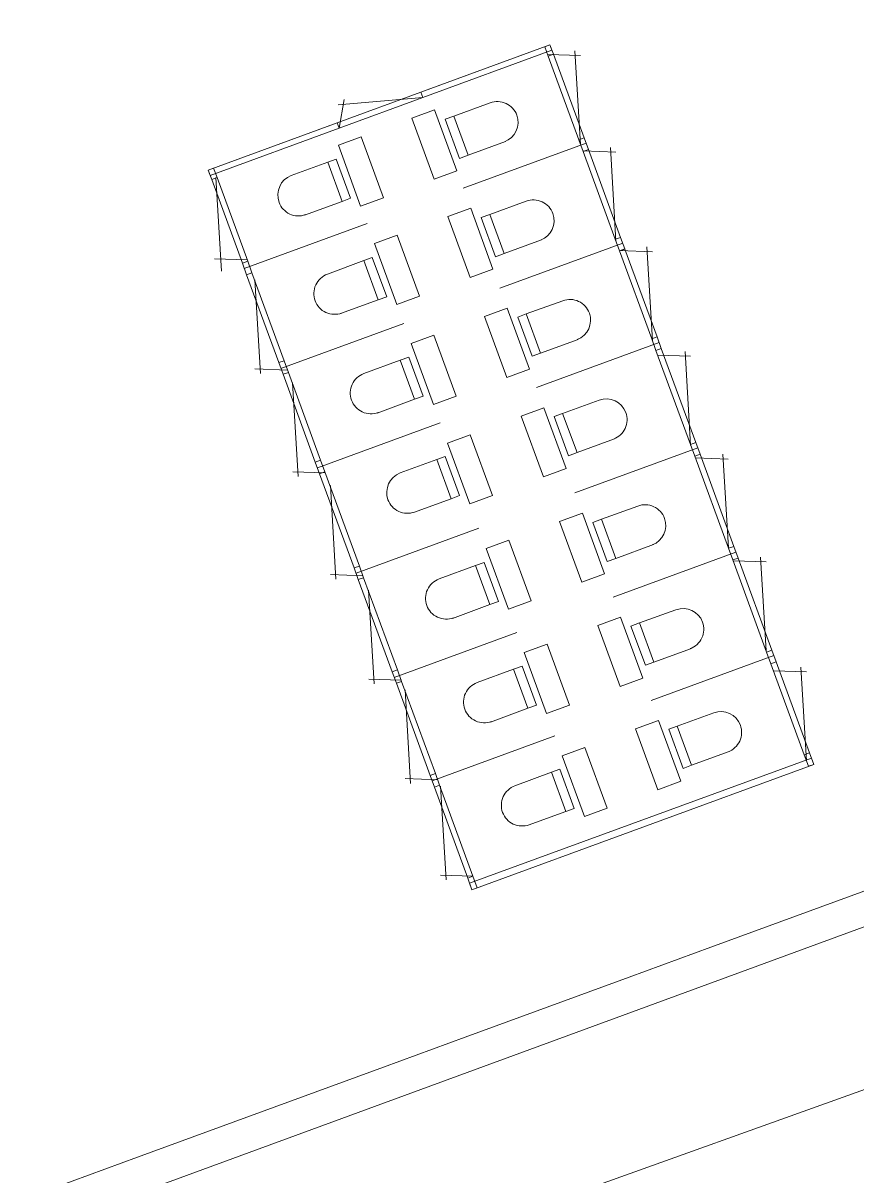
# Model space of a CAD drawing. Header units: millimetres. Extents: x 111563 to 112628, y 522776 to 523529.
# Drawn here: x 112029.49 to 112035.98, y 523010.37 to 523019.32 of the extents above; entities that cross this region are included whole.
import ezdxf

# ---------------------------------------------------------------- set-up
doc = ezdxf.new("R2010")
doc.units = ezdxf.units.MM
for name, color, linetype, lineweight, true_color in [('FIELD S - hull', 18, 'Continuous', 0, 0x000000), ('FIELD T3 - hull', 18, 'Continuous', 0, 0x000000), ('KOP -ACHTERGROND', 47, 'Continuous', 0, 0x7f6f3f), ('W00 kant water', 5, 'Continuous', 0, 0x0000ff)]:
    doc.layers.add(name, color=color, linetype=linetype, lineweight=lineweight, true_color=true_color)
doc.layers.add('toilet', color=18, linetype='Continuous', true_color=0x000000)

msp = doc.modelspace()

# ---------------------------------------------------------------- hatches: boundary and pattern name
at = {"layer": 'FIELD S - hull'}
h = msp.add_hatch(dxfattribs=at)
h.set_pattern_fill('AR-B816', color=256, scale=1000, style=0)
edge = h.paths.add_edge_path(flags=0)
edge.add_arc((115685.35788, 513062.433), 10588.40563, 109.631048076, 110.631048076)
edge.add_arc((112218.10981, 522872.00564), 281.82131, 159.26339, 160.26339)
edge.add_arc((118056.83554, 523127.33421), 6106.09223, 181.502999634, 182.502999634)
edge.add_arc((110274.30302, 527718.61621), 5140.97771, 289.10054224, 290.10054224)
edge.add_arc((110976.83465, 525784.20987), 3082.96021, 290.19446078, 291.19446078)
edge.add_arc((111347.00334, 525201.86926), 2409.94255, 287.99286036, 288.99286036)
edge.add_arc((111721.02084, 524878.38297), 1997.84256, 281.85122302, 282.85122302)
edge.add_arc((111851.68045, 524378.67903), 1481.68345, 282.22312468, 283.22312468)
edge.add_arc((107644.92175, 521992.16397), 4642.69354, 11.7332323, 12.7332323)
edge.add_arc((111009.21803, 520425.35162), 2839.73858, 65.79680074, 66.79680074)
at = {"layer": 'FIELD T3 - hull'}
h = msp.add_hatch(dxfattribs=at)
h.set_pattern_fill('AR-B816', color=256, scale=1000, style=0)
edge = h.paths.add_edge_path(flags=0)
edge.add_arc((116316.38065, 523151.6835), 4367.2852, 181.23118952, 182.23118952)
edge.add_arc((108615.24184, 532337.45818), 9933.1604, 289.631048076, 290.631048076)
edge.add_arc((111627.38956, 521662.12474), 1462.91803, 70.52252842, 71.52252842)
edge.add_arc((111810.9448, 522339.86306), 763.03023, 68.4646126, 69.4646126)
edge.add_arc((111784.65455, 522382.35677), 733.52469, 66.37574329, 67.37574329)
edge.add_arc((111730.83549, 522521.60387), 634.15722, 58.00599613, 59.00599613)
edge.add_arc((111387.02477, 522315.36821), 1005.81686, 48.20310621, 49.20310621)
edge.add_arc((111609.14145, 522641.79212), 615.23495, 44.9964839, 45.9964839)
edge.add_arc((111894.98283, 522922.8557), 214.74152, 48.7588858, 49.7588858)
edge.add_arc((111990.49679, 522993.58284), 102.72239, 65.1243139, 66.1243139)
edge.add_arc((112037.21932, 522967.50681), 120.11828, 92.4550169, 93.4550169)
edge.add_arc((113683.75538, 518496.14399), 4880.02721, 109.80904363, 110.80904363)
at = {"layer": 'W00 kant water'}
h = msp.add_hatch(dxfattribs=at)
h.set_pattern_fill('AR-B816', color=256, scale=1000, style=0)
h.paths.add_polyline_path([(111956.14165, 522867.27432), (111956.45949, 522862.64294), (111956.91354, 522861.41699), (111958.1395, 522860.96293), (111963.17952, 522862.82457), (111967.76549, 522864.64079), (111973.298, 522866.726), (112000, 522876.645), (112006.328, 522879.071), (112021.748, 522884.199), (112104.237, 522914.487), (112114.113, 522917.876), (112132.575, 522923.509), (112160.483, 522929.395), (112168.768, 522931.407), (112189, 522935.245), (112190.382, 522935.797), (112190.814, 522936.727), (112190.766, 522938.298), (112179.238, 522989.266), (112176.576, 523000), (112175.429, 523004.627), (112173.532, 523015.278), (112173.024, 523016.3), (112167.045, 523018.551), (112146.74, 523027.623), (112132.309, 523034.447), (112128, 523036), (112126.35719, 523036.15808), (112124.75055, 523035.74612), (111954.71306, 522972.34379), (111953.52396, 522972.4668), (111952, 522973), (111950.53072, 522974.27095), (111950, 522976), (111950, 522978), (111950.65373, 522979.56038), (111952, 522981), (112117, 523040), (112117, 523041), (112112.127, 523042.74), (112101.619, 523045.777), (112083.378, 523052.412), (112067.392, 523059.094), (112057.628, 523065.03), (112051.169, 523070.182), (112038.753, 523081.985), (112036.043, 523084.864), (112033.339, 523087.076), (112031.892, 523087.578), (112030.459, 523087.533), (112029.223, 523087.207), (112000, 523077.167), (111992.232, 523074.403), (111991.062, 523074.456), (111990.456, 523074.813), (111990.244, 523074.907), (111989.963, 523075.585), (111990.047, 523076.552), (111990.778, 523077.077), (112000, 523080.401), (112026.641, 523090.005), (112057.569, 523100.734), (112060.046, 523101.171), (112060.347, 523100.368), (112061.825, 523100.553), (112068.707, 523104.083), (112141.398, 523131.605), (112164.971, 523139.727), (112166.09, 523139.675), (112166.874, 523139.131), (112167.18, 523137.937), (112167.123, 523136.366), (112157.6, 523132.349), (112113.497, 523115.907), (112082.492, 523103.648), (112061.878, 523096.282), (112062.318, 523095.109), (112053.465, 523092.709), (112045.002, 523089.94), (112043.268, 523089.057), (112041.494, 523087.77), (112040.707, 523086.356), (112042.206, 523083.806), (112052.444, 523073.1), (112060.899, 523065.71), (112070.656, 523059.707), (112075.973, 523057.414), (112088.259, 523053.633), (112100.208, 523049.642), (112115.818, 523044.984), (112130.715, 523038.972), (112145.624, 523031.679), (112162.277, 523022.956), (112165.581, 523021.928), (112172.455, 523021.052), (112201.308, 523022.538), (112246.304, 523025.822), (112285.87, 523030.354), (112289.123, 523030.936), (112296.107, 523032.886), (112297.21, 523033.194), (112314.65, 523039.336), (112324.545, 523043.953), (112342.856, 523054.033), (112347.961, 523056.608), (112358.55, 523060.574), (112366.773, 523062.381), (112375.55, 523063.394), (112380.294, 523063.405), (112385.344, 523063.097), (112395.584, 523062.045), (112405.21, 523060.549), (112418.545, 523056.865), (112421.963, 523055.568), (112424.425, 523054.142), (112426.816, 523052.13), (112431.811, 523046.454), (112434.436, 523043.045), (112444.794, 523031.894), (112472.791, 523000), (112498.733, 522970.326), (112499.305, 522968.704), (112499.098, 522968.078), (112498.367, 522967.991), (112497.577, 522968.275), (112495.619, 522969.642), (112468.189, 523000), (112439.917, 523032.927), (112427.114, 523047.405), (112422.071, 523051.629), (112419.23, 523053.313), (112412.514, 523056.144), (112401.869, 523058.845), (112380.61, 523060.58), (112367.295, 523059.499), (112357.821, 523057.128), (112351.14, 523054.645), (112326.553, 523041.798), (112311.556, 523035.444), (112296.254, 523029.898), (112282.342, 523025.884), (112251.452, 523021.648), (112224.295, 523020.06), (112185.632, 523015.851), (112180.799, 523015.643), (112178.44, 523015.161), (112177.643, 523014.695), (112177.133, 523014.056), (112177.055, 523012.667), (112179.888, 523000), (112182.845, 522985.842), (112186.41, 522971.677), (112189.677, 522956.781), (112192.526, 522941.759), (112193.306, 522938.957), (112194.292, 522937.23), (112195.284, 522936.713), (112204.648, 522937.678), (112219.998, 522939.774), (112229.809, 522940.318), (112267.406, 522941.677), (112303.123, 522942.598), (112380.943, 522945.788), (112445.309, 522947.368), (112468.603, 522948.666), (112494.11, 522949.368), (112516.972, 522950.378), (112519.165, 522949.935), (112519.984, 522947.884), (112519.484, 522946.151), (112516.077, 522945.443), (112491.459, 522944.868), (112477.957, 522944.892), (112462.336, 522944.009), (112418.711, 522943.049), (112404.671, 522942.38), (112388.401, 522941.947), (112360.392, 522941.54), (112293.842, 522938.454), (112219.257, 522935.985), (112208.261, 522934.465), (112198.067, 522933.522), (112188.153, 522931.731), (112176.677, 522929.236), (112165.604, 522927.589), (112141.091, 522921.895), (112128.073, 522918.408), (112102.083, 522910.114), (112088.063, 522905.16), (112048.96211, 522890.56633), (112020.739, 522880.496), (112000, 522872.53), (111974.524, 522862.333), (111962.58925, 522858.14778), (111955.64218, 522856.01372), (111953.73515, 522856.60399), (111952.60001, 522858.51103), (111952.41838, 522860.64509), (111952.37298, 522865.18566), (111950.77602, 522917.94229), (111949.60347, 522954.57382), (111949.60347, 522957.39841), (111950.50734, 522959.43212), (111952.41694, 522959.84639), (111953.26693, 522959.65024), (111953.65923, 522958.14641)], flags=0)

# ---------------------------------------------------------------- linework, layer by layer
at = {"layer": 'FIELD S - hull'}
msp.add_lwpolyline([(112128.05581, 523035.39323, 0.0043634), (111954.54545, 522971.79082, 0.0043634), (111952.8441, 522967.17579, 0.0043634), (111956.56892, 522860.67084, 0.0043634), (112041.09554, 522890.77032, 0.0043634), (112091.43093, 522909.78492, 0.0043634), (112131.31994, 522923.12606, 0.0043634), (112165.38138, 522930.58457, 0.0043634), (112190.60634, 522936.27995, 0.0043634), (112173.43691, 523015.46929, 0.0043634)], format="xyb", close=True, dxfattribs=at)
at = {"layer": 'FIELD T3 - hull'}
msp.add_lwpolyline([(111956, 523060, 0.0043634), (111956.49877, 522983.83745, 0.0043634), (112119.27174, 523043.50393, 0.0043634), (112095.1271, 523051.80698, 0.0043634), (112082.69736, 523056.58712, 0.0043634), (112070.92369, 523061.61491, 0.0043634), (112061.48607, 523067.39693, 0.0043634), (112048.29731, 523078.98228, 0.0043634), (112040.63907, 523086.50893, 0.0043634), (112037.79942, 523088.95496, 0.0043634), (112036.16641, 523089.69489, 0.0043634), (112034.07276, 523089.58682, 0.0043634)], format="xyb", close=True, dxfattribs=at)
at = {"layer": 'KOP -ACHTERGROND'}
msp.add_lwpolyline([(111952.40641, 522981.6574), (112115.46941, 523041.4302)], dxfattribs=at)
at = {"layer": 'toilet', "linetype": 'Continuous', "lineweight": 0}
for p, q in [((112033.586, 523019.15595), (112032.58388, 523018.78861)), ((112033.586, 523019.15596), (112032.63313, 523018.80667)), ((112033.586, 523019.15595), (112033.54492, 523019.1409)), ((112033.54492, 523019.1409), (112033.586, 523019.15595)), ((112033.54492, 523019.1409), (112033.57203, 523019.06696)), ((112033.57202, 523019.06696), (112033.54492, 523019.1409)), ((112033.60105, 523019.11488), (112033.586, 523019.15595)), ((112033.6131, 523019.08201), (112033.586, 523019.15595)), ((112033.586, 523019.15595), (112033.6131, 523019.08201)), ((112033.586, 523019.15595), (112033.586, 523019.15595)), ((112032.59893, 523018.74754), (112033.60105, 523019.11488)), ((112033.56914, 523019.08105), (112033.82282, 523019.07213)), ((112033.57201, 523019.067), (112033.61309, 523019.08206)), ((112033.80987, 523018.4181), (112033.57201, 523019.067)), ((112033.6131, 523019.08201), (112033.57202, 523019.06696)), ((112033.57203, 523019.06696), (112033.6131, 523019.08201)), ((112033.60105, 523019.11488), (112033.60105, 523019.11488)), ((112033.61309, 523019.08206), (112033.85095, 523018.43316)), ((112033.61309, 523019.08206), (112033.61309, 523019.08206)), ((112033.6131, 523019.08201), (112033.6131, 523019.08201)), ((112033.82306, 523018.38212), (112033.78025, 523019.10894)), ((112032.58384, 523018.7886), (112031.93494, 523018.55074)), ((112032.59889, 523018.74752), (112032.58384, 523018.7886)), ((112032.58388, 523018.78861), (112032.59893, 523018.74754)), ((112032.59888, 523018.74756), (112031.94258, 523018.68867)), ((112031.94998, 523018.5097), (112031.98805, 523018.73153)), ((112031.95, 523018.50966), (112032.59889, 523018.74752)), ((112033.1222, 523018.70534), (112032.83846, 523018.6024)), ((112032.51374, 523018.58589), (112032.69033, 523018.65062)), ((112032.68687, 523018.11358), (112032.51374, 523018.58589)), ((112032.69033, 523018.65062), (112032.86346, 523018.17831)), ((112032.69033, 523018.65062), (112032.69033, 523018.65062)), ((112032.77273, 523018.57831), (112032.83846, 523018.6024)), ((112032.83846, 523018.6024), (112032.94987, 523018.29847)), ((112032.83846, 523018.6024), (112032.83846, 523018.6024)), ((112030.93273, 523018.18337), (112031.8856, 523018.53265)), ((112031.9349, 523018.55072), (112030.93278, 523018.18339)), ((112030.94784, 523018.14231), (112031.94996, 523018.50965)), ((112031.94996, 523018.50965), (112031.9349, 523018.55072)), ((112031.93494, 523018.55074), (112031.95, 523018.50966)), ((112031.93494, 523018.55074), (112031.93494, 523018.55074)), ((112031.94996, 523018.50965), (112031.94996, 523018.50965)), ((112032.88414, 523018.27438), (112032.77273, 523018.57831)), ((112032.11939, 523018.44133), (112031.94284, 523018.37662)), ((112032.29252, 523017.96903), (112032.11939, 523018.44133)), ((112033.24143, 523018.40535), (112032.94983, 523018.29846)), ((112033.85095, 523018.43316), (112033.80987, 523018.4181)), ((112033.80988, 523018.41806), (112033.85096, 523018.43312)), ((112033.843, 523018.32773), (112033.80988, 523018.41806)), ((112033.85096, 523018.43312), (112033.80989, 523018.41806)), ((112033.80989, 523018.41806), (112033.843, 523018.32773)), ((112033.88407, 523018.34279), (112033.85096, 523018.43312)), ((112033.85096, 523018.43312), (112033.88407, 523018.34279)), ((112033.85096, 523018.43312), (112033.85096, 523018.43312)), ((112031.94284, 523018.37662), (112032.11597, 523017.90431)), ((112031.94284, 523018.37662), (112031.94284, 523018.37662)), ((112033.86602, 523018.39204), (112032.91315, 523018.04276)), ((112033.843, 523018.32773), (112033.88407, 523018.34279)), ((112033.88407, 523018.34279), (112033.843, 523018.32773)), ((112033.84301, 523018.32769), (112033.88409, 523018.34275)), ((112034.09292, 523017.64593), (112033.84301, 523018.32769)), ((112033.84389, 523018.33151), (112034.09757, 523018.32259)), ((112033.88407, 523018.34279), (112033.88407, 523018.34279)), ((112033.88409, 523018.34275), (112034.13399, 523017.66099)), ((112033.88409, 523018.34275), (112033.88409, 523018.34275)), ((112034.09781, 523017.63258), (112034.055, 523018.35941)), ((112031.57698, 523018.14181), (112031.86045, 523018.24535)), ((112031.92668, 523018.26818), (112031.86096, 523018.24409)), ((112031.86096, 523018.24409), (112031.97237, 523017.94016)), ((112031.86096, 523018.24409), (112031.86096, 523018.24409)), ((112032.03809, 523017.96425), (112031.92668, 523018.26818)), ((112032.94987, 523018.29847), (112032.88414, 523018.27438)), ((112030.97386, 523018.19844), (112030.93278, 523018.18339)), ((112030.97385, 523018.19844), (112030.93278, 523018.18339)), ((112030.93278, 523018.18339), (112030.95988, 523018.10945)), ((112030.93278, 523018.18339), (112030.95988, 523018.10945)), ((112030.93278, 523018.18339), (112030.93278, 523018.18339)), ((112030.93278, 523018.18339), (112030.94784, 523018.14231)), ((112031.00096, 523018.1245), (112030.97385, 523018.19844)), ((112031.00096, 523018.1245), (112030.97386, 523018.19844)), ((112032.86346, 523018.17831), (112032.68687, 523018.11358)), ((112031.00094, 523018.12454), (112030.95987, 523018.10949)), ((112030.95987, 523018.10949), (112031.19773, 523017.46059)), ((112030.95987, 523018.10949), (112030.95987, 523018.10949)), ((112030.95988, 523018.10945), (112031.00096, 523018.1245)), ((112030.95988, 523018.10945), (112031.00096, 523018.1245)), ((112030.99264, 523018.12495), (112031.03545, 523017.39812)), ((112031.2388, 523017.47565), (112031.00094, 523018.12454)), ((112031.00096, 523018.1245), (112031.00096, 523018.1245)), ((112031.97237, 523017.94016), (112032.03809, 523017.96425)), ((112032.11597, 523017.90431), (112032.29252, 523017.96903)), ((112031.68076, 523017.83327), (112031.97237, 523017.94016)), ((112032.79376, 523017.82198), (112032.97035, 523017.88671)), ((112032.97035, 523017.88671), (112033.14348, 523017.4144)), ((112032.97035, 523017.88671), (112032.97035, 523017.88671)), ((112033.40223, 523017.94143), (112033.11849, 523017.83849)), ((112032.96689, 523017.34967), (112032.79376, 523017.82198)), ((112033.05276, 523017.8144), (112033.11849, 523017.83849)), ((112033.16417, 523017.51047), (112033.05276, 523017.8144)), ((112033.11849, 523017.83849), (112033.2299, 523017.53456)), ((112033.11849, 523017.83849), (112033.11849, 523017.83849)), ((112031.21276, 523017.41946), (112032.16563, 523017.76874)), ((112032.39942, 523017.67742), (112032.22287, 523017.61271)), ((112032.22287, 523017.61271), (112032.396, 523017.1404)), ((112032.22287, 523017.61271), (112032.22287, 523017.61271)), ((112032.57255, 523017.20512), (112032.39942, 523017.67742)), ((112034.15056, 523017.61581), (112033.19769, 523017.26652)), ((112033.52146, 523017.64144), (112033.22985, 523017.53455)), ((112034.13399, 523017.66099), (112034.09292, 523017.64593)), ((112034.09292, 523017.64593), (112034.13399, 523017.66099)), ((112034.13399, 523017.66099), (112034.09292, 523017.64593)), ((112034.09292, 523017.64593), (112034.12603, 523017.5556)), ((112034.12603, 523017.5556), (112034.09292, 523017.64593)), ((112034.16711, 523017.57066), (112034.13399, 523017.66099)), ((112034.13399, 523017.66099), (112034.16711, 523017.57066)), ((112034.13399, 523017.66099), (112034.13399, 523017.66099)), ((112033.2299, 523017.53456), (112033.16417, 523017.51047)), ((112034.12603, 523017.5556), (112034.16711, 523017.57066)), ((112034.16711, 523017.57066), (112034.12603, 523017.5556)), ((112034.12604, 523017.55556), (112034.16712, 523017.57062)), ((112034.37595, 523016.8738), (112034.12604, 523017.55556)), ((112034.12712, 523017.55885), (112034.3808, 523017.54993)), ((112034.16711, 523017.57066), (112034.16711, 523017.57066)), ((112034.16712, 523017.57062), (112034.41703, 523016.88886)), ((112034.16712, 523017.57062), (112034.16712, 523017.57062)), ((112034.38104, 523016.85992), (112034.33823, 523017.58674)), ((112031.23608, 523017.48625), (112030.98236, 523017.49515)), ((112031.19773, 523017.46059), (112031.2388, 523017.47565)), ((112031.23882, 523017.47561), (112031.19774, 523017.46055)), ((112031.23882, 523017.47561), (112031.19774, 523017.46055)), ((112031.19774, 523017.46055), (112031.23085, 523017.37022)), ((112031.19774, 523017.46055), (112031.23085, 523017.37022)), ((112031.19774, 523017.46055), (112031.19774, 523017.46055)), ((112031.27193, 523017.38528), (112031.23882, 523017.47561)), ((112031.27193, 523017.38528), (112031.23882, 523017.47561)), ((112031.85794, 523017.37535), (112032.14094, 523017.48016)), ((112032.2067, 523017.50427), (112032.14098, 523017.48017)), ((112032.14098, 523017.48017), (112032.25239, 523017.17624)), ((112032.14098, 523017.48017), (112032.14098, 523017.48017)), ((112032.31811, 523017.20034), (112032.2067, 523017.50427)), ((112031.23085, 523017.37022), (112031.27193, 523017.38528)), ((112031.23085, 523017.37022), (112031.27193, 523017.38528)), ((112031.27194, 523017.38524), (112031.23087, 523017.37018)), ((112031.23087, 523017.37018), (112031.48077, 523016.68842)), ((112031.23087, 523017.37018), (112031.23087, 523017.37018)), ((112031.27193, 523017.38528), (112031.27193, 523017.38528)), ((112031.52185, 523016.70348), (112031.27194, 523017.38524)), ((112031.29553, 523017.33042), (112031.33834, 523016.60359)), ((112033.14348, 523017.4144), (112032.96689, 523017.34967)), ((112031.96078, 523017.06935), (112032.25239, 523017.17625)), ((112032.25239, 523017.17624), (112032.31811, 523017.20034)), ((112032.396, 523017.1404), (112032.57255, 523017.20512)), ((112033.68526, 523017.16931), (112033.40153, 523017.06637)), ((112033.0783, 523017.04574), (112033.25489, 523017.11047)), ((112033.25489, 523017.11047), (112033.42802, 523016.63817)), ((112033.25489, 523017.11047), (112033.25489, 523017.11047)), ((112033.3358, 523017.04228), (112033.40153, 523017.06637)), ((112033.40153, 523017.06637), (112033.51294, 523016.76244)), ((112033.40153, 523017.06637), (112033.40153, 523017.06637)), ((112031.4973, 523016.64322), (112032.45017, 523016.99251)), ((112033.25143, 523016.57343), (112033.0783, 523017.04574)), ((112033.44721, 523016.73835), (112033.3358, 523017.04228)), ((112032.68397, 523016.90119), (112032.50742, 523016.83647)), ((112032.8571, 523016.42888), (112032.68397, 523016.90119)), ((112034.41703, 523016.88886), (112034.37595, 523016.8738)), ((112034.37595, 523016.8738), (112034.41703, 523016.88886)), ((112034.41703, 523016.88886), (112034.37595, 523016.8738)), ((112034.45014, 523016.79853), (112034.41703, 523016.88886)), ((112034.41703, 523016.88886), (112034.45014, 523016.79853)), ((112034.41703, 523016.88886), (112034.41703, 523016.88886)), ((112032.50742, 523016.83647), (112032.68055, 523016.36417)), ((112032.50742, 523016.83647), (112032.50742, 523016.83647)), ((112034.43359, 523016.84368), (112033.48072, 523016.4944)), ((112033.8045, 523016.86931), (112033.5129, 523016.76242)), ((112034.37595, 523016.8738), (112034.40906, 523016.78347)), ((112034.40906, 523016.78347), (112034.37595, 523016.8738)), ((112034.40906, 523016.78347), (112034.45014, 523016.79853)), ((112034.45014, 523016.79853), (112034.40906, 523016.78347)), ((112034.40908, 523016.78343), (112034.45015, 523016.79849)), ((112034.45014, 523016.79853), (112034.45014, 523016.79853)), ((112034.45015, 523016.79849), (112034.71813, 523016.06744)), ((112034.45015, 523016.79849), (112034.45015, 523016.79849)), ((112031.52185, 523016.70348), (112031.48077, 523016.68842)), ((112031.52185, 523016.70348), (112031.48077, 523016.68842)), ((112031.48077, 523016.68842), (112031.52185, 523016.70348)), ((112031.55496, 523016.61315), (112031.52185, 523016.70348)), ((112031.55496, 523016.61315), (112031.52185, 523016.70348)), ((112032.14093, 523016.60321), (112032.42394, 523016.70802)), ((112032.4897, 523016.73213), (112032.42398, 523016.70804)), ((112032.42398, 523016.70804), (112032.53539, 523016.40411)), ((112032.42398, 523016.70804), (112032.42398, 523016.70804)), ((112032.60111, 523016.4282), (112032.4897, 523016.73213)), ((112033.51294, 523016.76244), (112033.44721, 523016.73835)), ((112034.67705, 523016.05238), (112034.40908, 523016.78343)), ((112034.42446, 523016.74769), (112034.67814, 523016.73878)), ((112034.67838, 523016.04877), (112034.63557, 523016.77559)), ((112031.54943, 523016.63143), (112031.2957, 523016.64034)), ((112031.48077, 523016.68842), (112031.51389, 523016.59809)), ((112031.48077, 523016.68842), (112031.51389, 523016.59809)), ((112031.48077, 523016.68842), (112031.48077, 523016.68842)), ((112031.51389, 523016.59809), (112031.55496, 523016.61315)), ((112031.51389, 523016.59809), (112031.55496, 523016.61315)), ((112031.55496, 523016.61315), (112031.55496, 523016.61315)), ((112033.42802, 523016.63817), (112033.25143, 523016.57343)), ((112031.55498, 523016.61311), (112031.5139, 523016.59805)), ((112031.5139, 523016.59805), (112031.76381, 523015.91629)), ((112031.5139, 523016.59805), (112031.5139, 523016.59805)), ((112031.80488, 523015.93135), (112031.55498, 523016.61311)), ((112031.58817, 523016.53208), (112031.63098, 523015.80526)), ((112032.24378, 523016.29721), (112032.53539, 523016.4041)), ((112032.53539, 523016.40411), (112032.60111, 523016.4282)), ((112032.68055, 523016.36417), (112032.8571, 523016.42888)), ((112033.9683, 523016.39718), (112033.68456, 523016.29424)), ((112033.36135, 523016.27357), (112033.53794, 523016.3383)), ((112033.53448, 523015.80126), (112033.36135, 523016.27357)), ((112033.53794, 523016.3383), (112033.71107, 523015.86599)), ((112033.53794, 523016.3383), (112033.53794, 523016.3383)), ((112033.61884, 523016.27015), (112033.68456, 523016.29424)), ((112033.73025, 523015.96622), (112033.61884, 523016.27015)), ((112033.68456, 523016.29424), (112033.79597, 523015.99031)), ((112033.68456, 523016.29424), (112033.68456, 523016.29424)), ((112031.78034, 523015.8711), (112032.73321, 523016.22039)), ((112032.96702, 523016.12902), (112032.79047, 523016.06431)), ((112033.14015, 523015.65672), (112032.96702, 523016.12902)), ((112034.08753, 523016.09719), (112033.79593, 523015.9903)), ((112032.79047, 523016.06431), (112032.9636, 523015.592)), ((112032.79047, 523016.06431), (112032.79047, 523016.06431)), ((112033.79597, 523015.99031), (112033.73025, 523015.96622)), ((112034.73318, 523016.02636), (112033.78032, 523015.67708)), ((112034.71813, 523016.06744), (112034.67705, 523016.05238)), ((112034.67705, 523016.05238), (112034.71813, 523016.06744)), ((112034.71813, 523016.06744), (112034.67705, 523016.05238)), ((112034.67705, 523016.05238), (112034.71018, 523015.96201)), ((112034.71018, 523015.96201), (112034.67705, 523016.05238)), ((112034.75125, 523015.97707), (112034.71813, 523016.06744)), ((112034.71813, 523016.06744), (112034.75125, 523015.97707)), ((112034.71813, 523016.06744), (112034.71813, 523016.06744)), ((112031.80488, 523015.93135), (112031.76381, 523015.91629)), ((112031.80488, 523015.93135), (112031.76381, 523015.91629)), ((112031.76381, 523015.91629), (112031.80488, 523015.93135)), ((112031.76381, 523015.91629), (112031.79692, 523015.82596)), ((112031.76381, 523015.91629), (112031.79692, 523015.82596)), ((112031.76381, 523015.91629), (112031.76381, 523015.91629)), ((112031.838, 523015.84102), (112031.80488, 523015.93135)), ((112031.83799, 523015.84102), (112031.80488, 523015.93135)), ((112032.42351, 523015.83236), (112032.70698, 523015.9359)), ((112032.77274, 523015.96), (112032.70702, 523015.93591)), ((112032.70702, 523015.93591), (112032.81843, 523015.63198)), ((112032.70702, 523015.93591), (112032.70702, 523015.93591)), ((112032.88415, 523015.65607), (112032.77274, 523015.96)), ((112034.71018, 523015.96201), (112034.75125, 523015.97707)), ((112034.75125, 523015.97707), (112034.71018, 523015.96201)), ((112034.71018, 523015.96201), (112034.75125, 523015.97707)), ((112034.97215, 523015.24735), (112034.71018, 523015.96201)), ((112034.71708, 523015.9494), (112034.97076, 523015.94048)), ((112034.75125, 523015.97707), (112034.75125, 523015.97707)), ((112034.75125, 523015.97707), (112035.01322, 523015.26241)), ((112034.75125, 523015.97707), (112034.75125, 523015.97707)), ((112034.97102, 523015.25043), (112034.92821, 523015.97726)), ((112031.84205, 523015.83314), (112031.58833, 523015.84204)), ((112031.79692, 523015.82596), (112031.838, 523015.84102)), ((112031.79692, 523015.82596), (112031.83799, 523015.84102)), ((112031.83801, 523015.84098), (112031.79693, 523015.82592)), ((112031.79693, 523015.82592), (112032.06491, 523015.09487)), ((112031.79693, 523015.82592), (112031.79693, 523015.82592)), ((112031.838, 523015.84102), (112031.838, 523015.84102)), ((112032.10599, 523015.10993), (112031.83801, 523015.84098)), ((112033.71107, 523015.86599), (112033.53448, 523015.80126)), ((112031.8808, 523015.73379), (112031.92361, 523015.00696)), ((112032.52682, 523015.52509), (112032.81843, 523015.63198)), ((112032.81843, 523015.63198), (112032.88415, 523015.65607)), ((112032.9636, 523015.592), (112033.14015, 523015.65672)), ((112034.2694, 523015.57575), (112033.98568, 523015.47277)), ((112033.66093, 523015.4563), (112033.83752, 523015.52103)), ((112033.83406, 523014.98399), (112033.66093, 523015.4563)), ((112033.83752, 523015.52103), (112034.01065, 523015.04872)), ((112033.83752, 523015.52103), (112033.83752, 523015.52103)), ((112033.91995, 523015.44868), (112033.98568, 523015.47277)), ((112033.98568, 523015.47277), (112034.09707, 523015.16888)), ((112033.98568, 523015.47277), (112033.98568, 523015.47277)), ((112032.07995, 523015.05379), (112033.03282, 523015.40308)), ((112034.03135, 523015.14479), (112033.91995, 523015.44868)), ((112033.26661, 523015.31175), (112033.09006, 523015.24704)), ((112033.43974, 523014.83945), (112033.26661, 523015.31175)), ((112034.38864, 523015.27576), (112034.09703, 523015.16887)), ((112033.09006, 523015.24704), (112033.26319, 523014.77473)), ((112033.09006, 523015.24704), (112033.09006, 523015.24704)), ((112035.02977, 523015.21727), (112034.0769, 523014.86798)), ((112035.01322, 523015.26241), (112034.97215, 523015.24735)), ((112034.97215, 523015.24735), (112035.01322, 523015.26241)), ((112035.01322, 523015.26241), (112034.97215, 523015.24735)), ((112034.97215, 523015.24735), (112035.00526, 523015.15702)), ((112035.00526, 523015.15702), (112034.97215, 523015.24735)), ((112035.04633, 523015.17208), (112035.01322, 523015.26241)), ((112035.01322, 523015.26241), (112035.04633, 523015.17208)), ((112035.01322, 523015.26241), (112035.01322, 523015.26241)), ((112032.10599, 523015.10993), (112032.06491, 523015.09487)), ((112032.10599, 523015.10993), (112032.06491, 523015.09487)), ((112032.06491, 523015.09487), (112032.10599, 523015.10993)), ((112032.06491, 523015.09487), (112032.09804, 523015.0045)), ((112032.06491, 523015.09487), (112032.09804, 523015.0045)), ((112032.06491, 523015.09487), (112032.06491, 523015.09487)), ((112032.13911, 523015.01956), (112032.10599, 523015.10993)), ((112032.13911, 523015.01956), (112032.10599, 523015.10993)), ((112032.7251, 523015.00967), (112033.00812, 523015.11444)), ((112033.07389, 523015.13855), (112033.00816, 523015.11445)), ((112033.00816, 523015.11445), (112033.11956, 523014.81056)), ((112033.00816, 523015.11445), (112033.00816, 523015.11445)), ((112033.18528, 523014.83466), (112033.07389, 523015.13855)), ((112034.09707, 523015.16888), (112034.03135, 523015.14479)), ((112035.00526, 523015.15702), (112035.04633, 523015.17208)), ((112035.04633, 523015.17208), (112035.00526, 523015.15702)), ((112035.00526, 523015.15702), (112035.04633, 523015.17208)), ((112035.26722, 523014.44236), (112035.00526, 523015.15702)), ((112035.00972, 523015.15106), (112035.2634, 523015.14215)), ((112035.04633, 523015.17208), (112035.04633, 523015.17208)), ((112035.04633, 523015.17208), (112035.3083, 523014.45742)), ((112035.04633, 523015.17208), (112035.04633, 523015.17208)), ((112035.26364, 523014.45214), (112035.22083, 523015.17896)), ((112032.13469, 523015.0348), (112031.88097, 523015.04371)), ((112032.09804, 523015.0045), (112032.13911, 523015.01956)), ((112032.09804, 523015.0045), (112032.13911, 523015.01956)), ((112032.13911, 523015.01956), (112032.09804, 523015.0045)), ((112032.09804, 523015.0045), (112032.36, 523014.28984)), ((112032.09804, 523015.0045), (112032.09804, 523015.0045)), ((112032.13911, 523015.01956), (112032.13911, 523015.01956)), ((112032.40108, 523014.3049), (112032.13911, 523015.01956)), ((112034.01065, 523015.04872), (112033.83406, 523014.98399)), ((112032.17814, 523014.92264), (112032.22094, 523014.19581)), ((112033.11956, 523014.81056), (112033.18528, 523014.83466)), ((112033.26319, 523014.77473), (112033.43974, 523014.83945)), ((112032.82795, 523014.70367), (112033.11956, 523014.81056)), ((112034.56448, 523014.77076), (112034.28074, 523014.66783)), ((112033.95753, 523014.64715), (112034.13412, 523014.71189)), ((112034.13066, 523014.17485), (112033.95753, 523014.64715)), ((112034.13412, 523014.71189), (112034.30725, 523014.23958)), ((112034.13412, 523014.71189), (112034.13412, 523014.71189)), ((112034.21503, 523014.64369), (112034.28076, 523014.66778)), ((112034.32644, 523014.33976), (112034.21503, 523014.64369)), ((112034.28076, 523014.66778), (112034.39217, 523014.36385)), ((112034.28076, 523014.66778), (112034.28076, 523014.66778)), ((112032.37654, 523014.24469), (112033.32941, 523014.59398)), ((112033.56322, 523014.50262), (112033.38667, 523014.4379)), ((112033.73635, 523014.03031), (112033.56322, 523014.50262)), ((112034.68372, 523014.47077), (112034.39211, 523014.36388)), ((112033.38667, 523014.4379), (112033.5598, 523013.96559)), ((112033.38667, 523014.4379), (112033.38667, 523014.4379)), ((112035.32334, 523014.41638), (112034.37047, 523014.0671)), ((112035.30829, 523014.45746), (112035.26721, 523014.4424)), ((112035.26721, 523014.4424), (112035.30829, 523014.45746)), ((112035.26721, 523014.4424), (112035.30034, 523014.35203)), ((112035.30034, 523014.35203), (112035.26721, 523014.4424)), ((112035.3083, 523014.45742), (112035.26722, 523014.44236)), ((112035.34141, 523014.36709), (112035.30829, 523014.45746)), ((112035.30829, 523014.45746), (112035.34141, 523014.36709)), ((112035.30829, 523014.45746), (112035.30829, 523014.45746)), ((112032.40108, 523014.3049), (112032.36, 523014.28984)), ((112032.40108, 523014.3049), (112032.36, 523014.28984)), ((112032.36, 523014.28984), (112032.40108, 523014.3049)), ((112032.36, 523014.28984), (112032.39311, 523014.19951)), ((112032.36, 523014.28984), (112032.39311, 523014.19951)), ((112032.36, 523014.28984), (112032.36, 523014.28984)), ((112032.43419, 523014.21457), (112032.40108, 523014.3049)), ((112032.43419, 523014.21457), (112032.40108, 523014.3049)), ((112033.02017, 523014.20468), (112033.30318, 523014.30949)), ((112033.36896, 523014.33355), (112033.30323, 523014.30946)), ((112033.30323, 523014.30946), (112033.41464, 523014.00553)), ((112033.30323, 523014.30946), (112033.30323, 523014.30946)), ((112033.48037, 523014.02962), (112033.36896, 523014.33355)), ((112034.39217, 523014.36385), (112034.32644, 523014.33976)), ((112035.30034, 523014.35203), (112035.34141, 523014.36709)), ((112035.34141, 523014.36709), (112035.30034, 523014.35203)), ((112035.30034, 523014.35203), (112035.34141, 523014.36709)), ((112035.55928, 523013.64563), (112035.30034, 523014.35203)), ((112035.32305, 523014.29629), (112035.57673, 523014.28737)), ((112035.34141, 523014.36709), (112035.34141, 523014.36709)), ((112035.34141, 523014.36709), (112035.60035, 523013.66068)), ((112035.34141, 523014.36709), (112035.34141, 523014.36709)), ((112035.57697, 523013.59736), (112035.53416, 523014.32419)), ((112032.43203, 523014.22365), (112032.17831, 523014.23255)), ((112032.39311, 523014.19951), (112032.43419, 523014.21457)), ((112032.39311, 523014.19951), (112032.43419, 523014.21457)), ((112032.43419, 523014.21457), (112032.39311, 523014.19951)), ((112032.39311, 523014.19951), (112032.65508, 523013.48485)), ((112032.39311, 523014.19951), (112032.39311, 523014.19951)), ((112032.43419, 523014.21457), (112032.43419, 523014.21457)), ((112032.69616, 523013.4999), (112032.43419, 523014.21457)), ((112034.30725, 523014.23958), (112034.13066, 523014.17485)), ((112032.46136, 523014.14997), (112032.50417, 523013.42315)), ((112033.41464, 523014.00553), (112033.48037, 523014.02962)), ((112033.5598, 523013.96559), (112033.73635, 523014.03031)), ((112033.12302, 523013.89868), (112033.41463, 523014.00557)), ((112034.85807, 523013.96984), (112034.57433, 523013.8669)), ((112034.25109, 523013.84631), (112034.42768, 523013.91104)), ((112034.42422, 523013.37401), (112034.25109, 523013.84631)), ((112034.42768, 523013.91104), (112034.60081, 523013.43874)), ((112034.42768, 523013.91104), (112034.42768, 523013.91104)), ((112034.50861, 523013.84281), (112034.57433, 523013.8669)), ((112034.62, 523013.53892), (112034.50861, 523013.84281)), ((112034.57433, 523013.8669), (112034.68572, 523013.56301)), ((112034.57433, 523013.8669), (112034.57433, 523013.8669)), ((112032.67012, 523013.44381), (112033.62299, 523013.7931)), ((112033.85679, 523013.70178), (112033.68024, 523013.63706)), ((112034.02992, 523013.22947), (112033.85679, 523013.70178)), ((112034.97729, 523013.66989), (112034.68568, 523013.563)), ((112035.60035, 523013.66068), (112035.55928, 523013.64563)), ((112035.60037, 523013.66064), (112035.55929, 523013.64558)), ((112035.55929, 523013.64558), (112035.60037, 523013.66064)), ((112035.63349, 523013.57027), (112035.60037, 523013.66064)), ((112035.60037, 523013.66064), (112035.63349, 523013.57027)), ((112035.60037, 523013.66064), (112035.60037, 523013.66064)), ((112035.61541, 523013.61961), (112032.96219, 523012.64704)), ((112035.61541, 523013.61961), (112032.96219, 523012.64704)), ((112032.98026, 523012.59774), (112035.63348, 523013.57031)), ((112032.98026, 523012.59774), (112035.63348, 523013.57031)), ((112033.68024, 523013.63706), (112033.85337, 523013.16475)), ((112033.68024, 523013.63706), (112033.68024, 523013.63706)), ((112035.55929, 523013.64558), (112035.59242, 523013.55521)), ((112035.59242, 523013.55521), (112035.55929, 523013.64558)), ((112035.59242, 523013.55521), (112035.63349, 523013.57027)), ((112035.63349, 523013.57027), (112035.59242, 523013.55521)), ((112035.63348, 523013.57031), (112035.61541, 523013.61961)), ((112035.63348, 523013.57031), (112035.61541, 523013.61961)), ((112035.63348, 523013.57031), (112035.63348, 523013.57031)), ((112035.63348, 523013.57031), (112035.63348, 523013.57031)), ((112035.63349, 523013.57027), (112035.63349, 523013.57027)), ((112032.69614, 523013.49995), (112032.65507, 523013.48489)), ((112032.69614, 523013.49995), (112032.65507, 523013.48489)), ((112032.65507, 523013.48489), (112032.68819, 523013.39452)), ((112032.65507, 523013.48489), (112032.68819, 523013.39452)), ((112032.65507, 523013.48489), (112032.65507, 523013.48489)), ((112032.65508, 523013.48485), (112032.69616, 523013.4999)), ((112032.72927, 523013.40958), (112032.69614, 523013.49995)), ((112032.72927, 523013.40958), (112032.69614, 523013.49995)), ((112033.31377, 523013.40376), (112033.59677, 523013.50857)), ((112033.66254, 523013.53267), (112033.59681, 523013.50858)), ((112033.59681, 523013.50858), (112033.70821, 523013.20469)), ((112033.59681, 523013.50858), (112033.59681, 523013.50858)), ((112033.77393, 523013.22878), (112033.66254, 523013.53267)), ((112034.68572, 523013.56301), (112034.62, 523013.53892)), ((112032.71524, 523013.45103), (112032.46152, 523013.45993)), ((112032.68819, 523013.39452), (112032.72927, 523013.40958)), ((112032.68819, 523013.39452), (112032.72927, 523013.40958)), ((112032.72927, 523013.40958), (112032.68819, 523013.39452)), ((112032.68819, 523013.39452), (112032.94713, 523012.68811)), ((112032.68819, 523013.39452), (112032.68819, 523013.39452)), ((112032.72927, 523013.40958), (112032.72927, 523013.40958)), ((112032.98821, 523012.70317), (112032.72927, 523013.40958)), ((112032.73612, 523013.40044), (112032.77892, 523012.67361)), ((112034.60081, 523013.43874), (112034.42422, 523013.37401)), ((112033.70821, 523013.20469), (112033.77393, 523013.22878)), ((112033.85337, 523013.16475), (112034.02992, 523013.22947)), ((112033.4166, 523013.0978), (112033.70821, 523013.20469)), ((112032.99001, 523012.70145), (112032.73629, 523012.71036)), ((112032.94713, 523012.68811), (112032.98821, 523012.70317)), ((112032.98823, 523012.70313), (112032.94715, 523012.68807)), ((112032.98822, 523012.70313), (112032.94715, 523012.68807)), ((112032.94715, 523012.68807), (112032.98027, 523012.5977)), ((112032.94715, 523012.68807), (112032.98027, 523012.5977)), ((112032.94715, 523012.68807), (112032.94715, 523012.68807)), ((112033.02135, 523012.61276), (112032.98822, 523012.70313)), ((112033.02135, 523012.61276), (112032.98823, 523012.70313)), ((112032.96219, 523012.64704), (112032.98026, 523012.59774)), ((112032.96219, 523012.64704), (112032.98026, 523012.59774)), ((112032.98027, 523012.5977), (112033.02135, 523012.61276)), ((112032.98027, 523012.5977), (112033.02135, 523012.61276)), ((112033.02135, 523012.61276), (112033.02135, 523012.61276))]:
    msp.add_line(p, q, dxfattribs=at)
for centre, radius, start, end in [((112033.17753, 523018.55431), 0.16085, 20.122708, 110.123708), ((112033.17755, 523018.5543), 0.16084, 290.134886, 20.127114), ((112031.63759, 523017.98841), 0.16494, 111.559897, 199.67556), ((112031.63327, 523017.9882), 0.16081, 200.124908, 290.137092), ((112033.45756, 523017.7904), 0.16085, 20.122708, 110.123708), ((112033.45758, 523017.79039), 0.16084, 290.134966, 20.127034), ((112031.91328, 523017.22435), 0.16082, 110.128315, 200.149269), ((112031.91329, 523017.22429), 0.16081, 200.124988, 290.137012), ((112033.7406, 523017.01828), 0.16085, 20.122708, 110.123708), ((112033.74062, 523017.01827), 0.16084, 290.134886, 20.127114), ((112032.19627, 523016.45222), 0.16082, 110.128315, 200.149269), ((112032.19629, 523016.45215), 0.16081, 200.124908, 290.137092), ((112034.02364, 523016.24616), 0.16084, 20.134966, 110.127034), ((112034.02364, 523016.24615), 0.16085, 290.138292, 20.139292), ((112032.48145, 523015.68016), 0.16285, 110.843809, 199.89934), ((112032.47934, 523015.68003), 0.16082, 200.112731, 290.133685), ((112034.32474, 523015.42472), 0.16085, 20.122708, 110.123708), ((112034.32475, 523015.42472), 0.16084, 290.134966, 20.127034), ((112032.78044, 523014.85867), 0.16082, 110.128315, 200.149269), ((112032.78046, 523014.85861), 0.16081, 200.124988, 290.137012), ((112034.61982, 523014.61975), 0.16084, 20.134966, 110.127034), ((112034.61982, 523014.61973), 0.16085, 290.138292, 20.139292), ((112033.0755, 523014.05369), 0.16081, 110.124988, 200.137012), ((112033.07553, 523014.05363), 0.16082, 200.112731, 290.133685), ((112034.91341, 523013.81882), 0.16084, 20.134966, 110.127034), ((112034.91341, 523013.81881), 0.16085, 290.138292, 20.139292), ((112033.3691, 523013.25277), 0.16081, 110.124988, 200.137012), ((112033.36913, 523013.2527), 0.16082, 200.112731, 290.133685)]:
    msp.add_arc(centre, radius, start, end, dxfattribs=at)
at = {"layer": 'W00 kant water'}
msp.add_lwpolyline([(112132.309, 523034.447), (112128, 523036), (112126.35719, 523036.15808), (112124.75055, 523035.74612), (111954.71306, 522972.34379), (111953.52396, 522972.4668), (111952, 522973), (111950.53072, 522974.27095), (111950, 522976), (111950, 522978), (111950.65373, 522979.56038), (111952, 522981), (112117, 523040), (112117, 523041), (112112.127, 523042.74), (112101.619, 523045.777), (112083.378, 523052.412), (112067.392, 523059.094), (112057.628, 523065.03), (112051.169, 523070.182), (112038.753, 523081.985)], dxfattribs=at)

doc.saveas('drawing.dxf')
